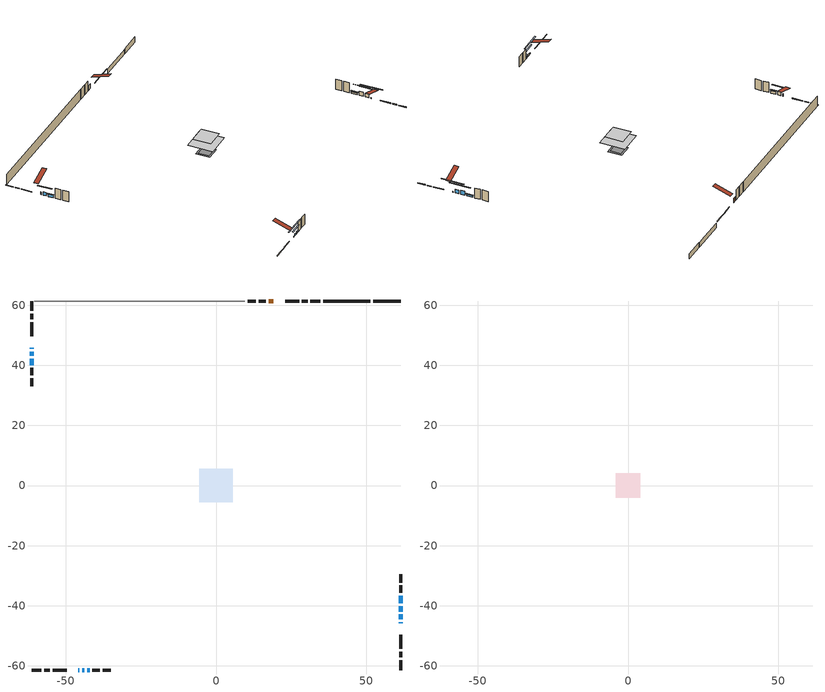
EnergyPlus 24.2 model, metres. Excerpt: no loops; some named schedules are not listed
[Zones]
conditioned space
 floor adiabatic (AdiabaticFloorConstruction): -5.64,-5.64 -5.64,5.64 5.64,5.64 5.64,-5.64 z3.04
 floor foundation (Slab1 construction): -2.37,-2.37 -2.37,2.37 2.37,2.37 2.37,-2.37 z-1.9
 floor foundation (Slab1 construction 1): -3.1,-3.1 -3.1,3.1 3.1,3.1 3.1,-3.1 z-1.98
 wall outside (RimJoist1 construction): 34.69,61.39 31.41,61.39 / -61.39,-61.39 -58.11,-61.39 / -61.39,61.39 -61.39,58.11 / 61.39,-61.39 61.39,-58.11 z0.6:0.9
 wall outside (RimJoist2 construction): 30.48,61.39 28.61,61.39 / -57.18,-61.39 -55.31,-61.39 / -61.39,57.18 -61.39,55.31 / 61.39,-57.18 61.39,-55.31 z0.6:0.9
 wall outside (RimJoist3 construction): 27.68,61.39 23,61.39 / -54.38,-61.39 -49.7,-61.39 / -61.39,54.38 -61.39,49.7 / 61.39,-54.38 61.39,-49.7 z0.6:0.9
 wall outside (AdiabaticWallConstruction 1): 19.05,61.39 17.51,61.39 z0.6:2.63
 wall outside (AdiabaticWallConstruction): -61.39,45.75 -61.39,45.47 / -61.39,42.16 -61.39,40.03 z0.6:1.82; 61.39,-45.75 61.39,-45.49 / -45.75,-61.39 -45.49,-61.39 z0.6:0.99; 61.39,-44.56 61.39,-42.86 z0.6:2.43; -44.56,-61.39 -43.77,-61.39 / 61.39,-39.2 61.39,-36.61 z0.6:1.44; -61.39,44.54 -61.39,43.09 z0.6:2.2; 61.39,-41.93 61.39,-40.13 z0.6:2.61; -42.85,-61.39 -42.03,-61.39 z0.6:1.34
 wall outside (Wall1 construction): 16.58,61.39 14.15,61.39 / -41.1,-61.39 -38.67,-61.39 / -61.39,39.1 -61.39,36.67 / 61.39,-35.68 61.39,-33.25 z0.6:5.48
 wall outside (Wall2 construction): 13.22,61.39 10.49,61.39 / -37.74,-61.39 -35.01,-61.39 / -61.39,35.74 -61.39,33.01 / 61.39,-32.32 61.39,-29.59 z0.6:5.48
 wall foundation (FoundationWall1 construction): 61.39,61.39 52.24,61.39 z-1.9:0.6
 wall foundation (FoundationWall2 construction): 35.62,61.39,-1.98 35.62,61.39,0.31 49.74,61.39,0.31 49.74,61.39,0.18 51.31,61.39,0.18 51.31,61.39,-1.98
 wall adiabatic (Wall3 construction): 9.56,61.39 -60.46,61.39 z0.6:5.48
 window (WindowConstruction 7): -61.39,45.75 -61.39,45.47 z0.6:1.82
 window (WindowConstruction 8): 61.39,-45.75 61.39,-45.49 z0.6:0.99
 window (WindowConstruction 9): -45.75,-61.39 -45.49,-61.39 z0.6:0.99
 window (WindowConstruction): 61.39,-44.56 61.39,-42.86 z0.6:2.43
 window (WindowConstruction 1): -44.56,-61.39 -43.78,-61.39 z0.6:1.44
 window (WindowConstruction 2): -61.39,44.54 -61.39,43.09 z0.6:2.2
 window (WindowConstruction 3): 61.39,-41.93 61.39,-40.13 z0.6:2.61
 window (WindowConstruction 4): 61.39,-39.2 61.39,-36.61 z0.6:1.44
 window (WindowConstruction 5): -42.85,-61.39 -42.03,-61.39 z0.6:1.34
 window (WindowConstruction 6): -61.39,42.16 -61.39,40.03 z0.6:1.82
 door (Door): 19.05,61.39 17.51,61.39 z0.6:2.63
 ceiling adiabatic (AdiabaticFloorConstruction): 5.64,-5.64 5.64,5.64 -5.64,5.64 -5.64,-5.64 z3.04
attic - vented
 floor to conditioned space (Floor1 construction Reversed): -4.07,-4.07 -4.07,4.07 4.07,4.07 4.07,-4.07 z5.48
 roof outside (Roof1 construction): 19.98,61.39,5.48 19.98,53.45,8.12 22.07,53.45,8.12 22.07,61.39,5.48; -46.68,-61.39,5.48 -46.68,-53.45,8.12 -48.77,-53.45,8.12 -48.77,-61.39,5.48; -61.39,46.68,5.48 -53.45,46.68,8.12 -53.45,48.77,8.12 -61.39,48.77,5.48; 61.39,-46.68,5.48 53.45,-46.68,8.12 53.45,-48.77,8.12 61.39,-48.77,5.48
shading: 61.39,-40.49 61.39,-50.75 61.8,-50.75 61.8,-40.49 z5.99; -40.49,-61.39 -50.75,-61.39 -50.75,-61.8 -40.49,-61.8 z5.99; 61.39,-40.3 61.39,-47.12 61.8,-47.12 61.8,-40.3 z4.99; -41.22,-61.39 -47.12,-61.39 -47.12,-61.8 -41.22,-61.8 z4; -61.39,40.53 -61.39,47.1 -61.8,47.1 -61.8,40.53 z4.76; 61.39,-37.57 61.39,-44.49 61.8,-44.49 61.8,-37.57 z5.17; 61.39,-36.31 61.39,-39.5 61.8,-39.5 61.8,-36.31 z1.74; -41.73,-61.39 -43.15,-61.39 -43.15,-61.8 -41.73,-61.8 z1.64; -61.39,39.73 -61.39,42.46 -61.8,42.46 -61.8,39.73 z2.12
[Building]
Building 1: Terrain=Suburbs
[Site:Location]
Toronto Intl AP_ON: Latitude {deg}=43.68; Longitude {deg}=-79.63; Time Zone {hr}=-5; Elevation {m}=173; Keep Site Location Information=Yes
[Site:GroundTemperature:Shallow]
4.59119, 2.66285, 2.50842, 3.42352, 7.09712, 10.7536, 13.9236, 15.9317, 16.1023, 14.4691, 11.3799, 7.83558
[Site:WaterMainsTemperature]
Calculation Method=Schedule; Temperature Schedule=mains temperature schedule
[Material] Roughness=Rough; Thermal Absorptance=0.9
Name | Thickness {m} | Conductivity {W/m-K} | Density {kg/m3} | Specific Heat {J/kg-K} | Solar Absorptance | Visible Absorptance
asphalt or fiberglass shingles | 0.00635 | 0.162714 | 1121.4 | 1465.45 | 0.4 | 0.4
ceiling loosefill ins | 0.0846667 | 0.0480833 | 16.02 | 1046.75 | 0.7 | 0.7
ceiling stud and cavity | 0.1397 | 0.0958178 | 65.682 | 1177.47 | 0.7 | 0.7
concrete 4.0 in. | 0.1016 | 1.803125 | 2242.8 | 837.4 | 0.7 | 0.7
concrete 8.0 in. | 0.2032 | 1.803125 | 2242.8 | 837.4 | 0.7 | 0.7
door material | 0.04445 | 0.053851 | 512.64 | 1214.23 | 0.7 | 0.7
exterior vertical ins | 0.0433751 | 0.029427 | 32.04 | 1214.23 | 0.7 | 0.7
floor covering | 0.0127 | 0.0433444 | 54.468 | 1339.84 | 0.6 | 0.6
floor rigid ins; wall rigid ins 2 | 0.512978 | 0.029427 | 32.04 | 1214.23 | 0.7 | 0.7
floor stud and cavity | 0.1397 | 1.75129 | 37.0049 | 1207.88 | 0.7 | 0.7
furniture material conditioned space 1 | 0.1524 | 0.115458 | 640.8 | 1214.23 | 0.6 | 0.6
gypsum board | 0.0127 | 0.160291 | 801 | 837.4 | 0.6 | 0.6
gypsum board 1 | 0.0127 | 0.160291 | 801 | 837.4 | 0.7 | 0.7
osb sheathing 0.5 in. | 0.0127 | 0.115458 | 512.64 | 1214.23 | 0.7 | 0.7
osb sheathing 0.75 in. | 0.01905 | 0.115458 | 512.64 | 1214.23 | 0.7 | 0.7
osb sheathing 2.0 in. | 0.0508 | 0.115458 | 512.64 | 1214.23 | 0.7 | 0.7
rim joist stud and cavity | 0.0508 | 0.143208 | 50.32683 | 1063.81 | 0.6 | 0.6
rim joist stud and cavity 1 | 0.0508 | 24.0425 | 6.31874 | 1174.65 | 0.6 | 0.6
rim joist stud and cavity 2 | 0.0508 | 0.113771 | 125.044 | 1163.47 | 0.6 | 0.6
wall rigid ins | 0.051816 | 0.029427 | 32.04 | 1214.23 | 0.7 | 0.7
wall rigid ins 1 | 0.051816 | 0.029427 | 32.04 | 1214.23 | 0.4 | 0.4
wall stud and cavity | 0.1397 | 0.167736 | 139.0536 | 1170.24 | 0.7 | 0.7
wall stud and cavity 1 | 0.1397 | 0.0906725 | 139.0536 | 1170.24 | 0.7 | 0.7
wall stud and cavity 2 | 0.1397 | 0.140288 | 139.0536 | 1170.24 | 0.7 | 0.7
wall stud and cavity 3 | 0.0889 | 0.380278 | 52.3479 | 1209.89 | 0.7 | 0.7
wall stud and cavity 4 | 0.0889 | 0.391764 | 83.0341 | 1211.67 | 0.7 | 0.7
wood siding | 0.0254 | 0.102417 | 544.68 | 1172.36 | 0.4 | 0.4
wood siding 1; wood siding 2; wood siding 3 | 0.0254 | 0.102417 | 544.68 | 1172.36 | 0.7 | 0.7
[WindowMaterial:SimpleGlazingSystem]
Name | U-Factor {W/m2-K} | Solar Heat Gain Coefficient
WindowMaterial | 2.37568 | 0.65
WindowMaterial 1 | 2.532388 | 0.58
WindowMaterial 2 | 2.398955 | 0.64
WindowMaterial 3 | 2.05657 | 0.39
WindowMaterial 4 | 2.19852 | 0.36
WindowMaterial 5 | 2.39668 | 0.31
WindowMaterial 6 | 2.16389 | 0.37
WindowMaterial 7 | 4.7593 | 0.61
WindowMaterial 8 | 3.07861 | 0.43
[Construction]
AdiabaticFloorConstruction: floor stud and cavity, floor rigid ins, osb sheathing 0.75 in., floor covering
AdiabaticWallConstruction: wood siding 2, wall rigid ins 2, wall stud and cavity 3, gypsum board
AdiabaticWallConstruction 1: wood siding 3, wall rigid ins 2, wall stud and cavity 3, gypsum board
Door: door material
Floor1 construction Reversed: gypsum board, ceiling stud and cavity, ceiling loosefill ins
FoundationWall1 construction: concrete 8.0 in.
FoundationWall2 construction: concrete 8.0 in., gypsum board 1
furniture construction conditioned space 1: furniture material conditioned space 1
PartitionWallConstruction: gypsum board, wall stud and cavity 4, gypsum board
RimJoist1 construction: wood siding 1, rim joist stud and cavity
RimJoist2 construction: wood siding 1, rim joist stud and cavity 1
RimJoist3 construction: wood siding 1, osb sheathing 2.0 in., rim joist stud and cavity 2
Roof1 construction: asphalt or fiberglass shingles
Slab1 construction; Slab1 construction 1: concrete 4.0 in.
Wall1 construction: wood siding, wall rigid ins, osb sheathing 0.5 in., wall stud and cavity, gypsum board
Wall2 construction: wood siding, osb sheathing 0.5 in., wall stud and cavity 1, gypsum board
Wall3 construction: wall rigid ins 1, osb sheathing 0.5 in., wall stud and cavity 2, gypsum board
WindowConstruction: WindowMaterial
WindowConstruction 1: WindowMaterial 1
WindowConstruction 2: WindowMaterial 2
WindowConstruction 3: WindowMaterial 3
WindowConstruction 4: WindowMaterial 4
WindowConstruction 5: WindowMaterial 5
WindowConstruction 6: WindowMaterial 6
WindowConstruction 7: WindowMaterial 7
WindowConstruction 8; WindowConstruction 9: WindowMaterial 8
[Zone] Multiplier=1; Part of Total Floor Area=Yes
Name | Volume {m3}
attic - vented | 28.5168
conditioned space | 472.2
[Space]
Name | Zone | Volume {m3}
attic - vented 1 | attic - vented | 28.5168
conditioned space 1 | conditioned space | 472.2
[ZoneInfiltration:EffectiveLeakageArea]
infil attic - vented 1: Zone or Space=attic - vented 1; Schedule=Always On Discrete; Effective Air Leakage Area {cm2}=2747.59; Stack Coefficient=0.00018397; Wind Coefficient=9.16418e-06
[ZoneMixing]
whole house fan mix: Zone or Space=attic - vented; Schedule=Always On Continuous; Design Flow Rate Calculation Method=Flow/Zone; Design Flow Rate {m3/s}=0; Source Zone or Space=conditioned space
[SurfaceProperty:ExposedFoundationPerimeter] Exposed Perimeter Calculation Method=TotalExposedPerimeter
Name | Total Exposed Perimeter {m}
Slab1 | 9.144
Slab1 1 | 15.697
[InternalMass] Zone or ZoneList=conditioned space; Space or SpaceList=conditioned space 1
Name | Construction | Surface Area {m2}
furniture mass conditioned space 1 | furniture construction conditioned space 1 | 75.2146
partition wall mass | PartitionWallConstruction | 188.036
[Lights]
interior lighting: Zone or ZoneList or Space or SpaceList=conditioned space 1; Schedule=interior lighting schedule; Design Level Calculation Method=LightingLevel; Lighting Level {W}=343.2; Return Air Fraction=0; Fraction Radiant=0.6; Fraction Visible=0.2; Fraction Replaceable=1
[People]
occupants: Zone or ZoneList or Space or SpaceList=conditioned space 1; Number of People Schedule=occupants schedule; Number of People Calculation Method=People; Number of People=3; Fraction Radiant=0.314171; Sensible Heat Fraction=0.56303; Activity Level Schedule=occupants activity schedule; Carbon Dioxide Generation Rate {m3/s-W}=0; Enable ASHRAE 55 Comfort Warnings=No; Mean Radiant Temperature Calculation Type=EnclosureAveraged
[ElectricEquipment] Zone or ZoneList or Space or SpaceList=conditioned space 1; Design Level Calculation Method=EquipmentLevel
Name | Schedule | Design Level {W} | Fraction Latent | Fraction Radiant | Fraction Lost
clothes dryer | clothes dryer schedule | 140.772 | 0.015 | 0.081 | 0.85
clothes washer | clothes washer schedule | 32.1985 | 0.03 | 0.162 | 0.7
cooking range | cooking range schedule | 208.969 | 0.08 | 0.432 | 0.2
dishwasher | dishwasher schedule | 66.8632 | 0.3 | 0.18 | 0.4
fridge | fridge schedule | 72.9452 | 0 | 0.6 | 0
mech vent bath fan 0 | mech vent bath fan 0 schedule | 50.2 | 0 | 0 | 1
mech vent bath fan 1 | mech vent bath fan 1 schedule | 50.2 | 0 | 0 | 1
mech vent house fan | mech vent house fan schedule | 0 | 0 | 0 | 1
mech vent house fan cfis | mech vent house fan cfis schedule | 0 | 0 | 0 | 0
misc plug loads | misc plug loads schedule | 494.7 | 0.045 | 0.513 | 0.1
whole house fan | Always On Discrete | 0 | 0 | 0 | 1
[OtherEquipment] Zone or ZoneList or Space or SpaceList=conditioned space 1; Design Level Calculation Method=EquipmentLevel
Name | Fuel Type | Schedule | Design Level {W} | Fraction Latent | Fraction Radiant | Fraction Lost
clothes dryer 1 | Electricity | clothes dryer schedule | 0 | 0.015 | 0.081 | 0.85
cooking range 1 | Electricity | cooking range schedule | 0 | 0.08 | 0.432 | 0.2
general water use latent | None | general water use schedule | 59.3978 | 1 | 0 | 0
general water use sensible | None | general water use schedule | -58.539 | 0 | 0.6 | 0
mech vent house fan latent load | None | Always On Discrete | 0 | 1 | 0 | 0
mech vent house fan sensible load | None | Always On Discrete | 0 | 0 | 0 | 0
water heater energy adjustment1 | NaturalGas | Always On Discrete | 0.01 | 0 | 0 | 1
[ZoneInfiltration:DesignFlowRate] Zone or ZoneList or Space or SpaceList=conditioned space 1; Schedule=Always On Discrete; Design Flow Rate Calculation Method=Flow/Zone; Design Flow Rate {m3/s}=0
infil flow; natural vent flow; whole house fan flow
[Foundation:Kiva] Initial Indoor Air Temperature {C}=18; Wall Depth Below Slab {m}=0.2032
Name | Wall Height Above Grade {m} | Custom Block Material Name 1 | Custom Block Depth 1 {m} | Custom Block X Position 1 {m} | Custom Block Z Position 1 {m}
Foundation Kiva 1 | 0.599999
Foundation Kiva 2 | 0.309982 | exterior vertical ins | 2.28999 | 0.2159 | 0
[Foundation:Kiva:Settings]
Soil Conductivity {W/m-K}=0.849921; Soil Density {kg/m3}=1842.3; Soil Specific Heat {J/kg-K}=418.7; Ground Solar Absorptivity=0.9; Ground Thermal Absorptivity=0.9; Ground Surface Roughness {m}=0.03; Far-Field Width {m}=40; Deep-Ground Boundary Condition=ZeroFlux; Deep-Ground Depth {m}=40; Minimum Cell Dimension {m}=0.2; Maximum Cell Growth Coefficient=3; Simulation Timestep=Timestep
[Exterior:Lights]
exterior lighting: Schedule=exterior lighting schedule; Design Level {W}=75.6
[Schedule:Constant]
Name | Hourly Value
Always On Continuous; mech vent house fan schedule; mech vent house fan cfis schedule; Always On Discrete | 1
occupants activity schedule | 117.228
fridge schedule | 0
[Schedule:Week:Daily]
interior lighting schedule Week Rule - Jan1-Jan27: interior lighting schedule day, interior lighting schedule day, interior lighting schedule day, interior lighting schedule day, interior lighting schedule day, interior lighting schedule day, interior lighting schedule day, interior lighting schedule default day, interior lighting schedule default day, interior lighting schedule default day, interior lighting schedule default day, interior lighting schedule default day
interior lighting schedule Week Rule - Jan28-Feb3: interior lighting schedule day, interior lighting schedule day, interior lighting schedule day, interior lighting schedule day, interior lighting schedule day 1, interior lighting schedule day 1, interior lighting schedule day 1, interior lighting schedule default day, interior lighting schedule default day, interior lighting schedule default day, interior lighting schedule default day, interior lighting schedule default day
interior lighting schedule Week Rule - Feb4-Feb24: interior lighting schedule day 1, interior lighting schedule day 1, interior lighting schedule day 1, interior lighting schedule day 1, interior lighting schedule day 1, interior lighting schedule day 1, interior lighting schedule day 1, interior lighting schedule default day, interior lighting schedule default day, interior lighting schedule default day, interior lighting schedule default day, interior lighting schedule default day
interior lighting schedule Week Rule - Feb25-Mar3: interior lighting schedule day 1, interior lighting schedule day 1, interior lighting schedule day 1, interior lighting schedule day 1, interior lighting schedule day 2, interior lighting schedule day 2, interior lighting schedule day 2, interior lighting schedule default day, interior lighting schedule default day, interior lighting schedule default day, interior lighting schedule default day, interior lighting schedule default day
interior lighting schedule Week Rule - Mar4-Mar31: interior lighting schedule day 2, interior lighting schedule day 2, interior lighting schedule day 2, interior lighting schedule day 2, interior lighting schedule day 2, interior lighting schedule day 2, interior lighting schedule day 2, interior lighting schedule default day, interior lighting schedule default day, interior lighting schedule default day, interior lighting schedule default day, interior lighting schedule default day
interior lighting schedule Week Rule - Apr1-Apr28: interior lighting schedule day 3, interior lighting schedule day 3, interior lighting schedule day 3, interior lighting schedule day 3, interior lighting schedule day 3, interior lighting schedule day 3, interior lighting schedule day 3, interior lighting schedule default day, interior lighting schedule default day, interior lighting schedule default day, interior lighting schedule default day, interior lighting schedule default day
interior lighting schedule Week Rule - Apr29-May5: interior lighting schedule day 3, interior lighting schedule day 3, interior lighting schedule day 4, interior lighting schedule day 4, interior lighting schedule day 4, interior lighting schedule day 4, interior lighting schedule day 4, interior lighting schedule default day, interior lighting schedule default day, interior lighting schedule default day, interior lighting schedule default day, interior lighting schedule default day
interior lighting schedule Week Rule - May6-May26: interior lighting schedule day 4, interior lighting schedule day 4, interior lighting schedule day 4, interior lighting schedule day 4, interior lighting schedule day 4, interior lighting schedule day 4, interior lighting schedule day 4, interior lighting schedule default day, interior lighting schedule default day, interior lighting schedule default day, interior lighting schedule default day, interior lighting schedule default day
interior lighting schedule Week Rule - May27-Jun2: interior lighting schedule day 4, interior lighting schedule day 4, interior lighting schedule day 4, interior lighting schedule day 4, interior lighting schedule day 4, interior lighting schedule day 5, interior lighting schedule day 5, interior lighting schedule default day, interior lighting schedule default day, interior lighting schedule default day, interior lighting schedule default day, interior lighting schedule default day
interior lighting schedule Week Rule - Jun3-Jun30: interior lighting schedule day 5, interior lighting schedule day 5, interior lighting schedule day 5, interior lighting schedule day 5, interior lighting schedule day 5, interior lighting schedule day 5, interior lighting schedule day 5, interior lighting schedule default day, interior lighting schedule default day, interior lighting schedule default day, interior lighting schedule default day, interior lighting schedule default day
interior lighting schedule Week Rule - Jul1-Jul28: interior lighting schedule day 6, interior lighting schedule day 6, interior lighting schedule day 6, interior lighting schedule day 6, interior lighting schedule day 6, interior lighting schedule day 6, interior lighting schedule day 6, interior lighting schedule default day, interior lighting schedule default day, interior lighting schedule default day, interior lighting schedule default day, interior lighting schedule default day
interior lighting schedule Week Rule - Jul29-Aug4: interior lighting schedule day 6, interior lighting schedule day 6, interior lighting schedule day 6, interior lighting schedule day 7, interior lighting schedule day 7, interior lighting schedule day 7, interior lighting schedule day 7, interior lighting schedule default day, interior lighting schedule default day, interior lighting schedule default day, interior lighting schedule default day, interior lighting schedule default day
interior lighting schedule Week Rule - Aug5-Aug25: interior lighting schedule day 7, interior lighting schedule day 7, interior lighting schedule day 7, interior lighting schedule day 7, interior lighting schedule day 7, interior lighting schedule day 7, interior lighting schedule day 7, interior lighting schedule default day, interior lighting schedule default day, interior lighting schedule default day, interior lighting schedule default day, interior lighting schedule default day
interior lighting schedule Week Rule - Aug26-Sep1: interior lighting schedule day 7, interior lighting schedule day 7, interior lighting schedule day 7, interior lighting schedule day 7, interior lighting schedule day 7, interior lighting schedule day 7, interior lighting schedule day 8, interior lighting schedule default day, interior lighting schedule default day, interior lighting schedule default day, interior lighting schedule default day, interior lighting schedule default day
interior lighting schedule Week Rule - Sep2-Sep29: interior lighting schedule day 8, interior lighting schedule day 8, interior lighting schedule day 8, interior lighting schedule day 8, interior lighting schedule day 8, interior lighting schedule day 8, interior lighting schedule day 8, interior lighting schedule default day, interior lighting schedule default day, interior lighting schedule default day, interior lighting schedule default day, interior lighting schedule default day
interior lighting schedule Week Rule - Sep30-Oct6: interior lighting schedule day 8, interior lighting schedule day 9, interior lighting schedule day 9, interior lighting schedule day 9, interior lighting schedule day 9, interior lighting schedule day 9, interior lighting schedule day 9, interior lighting schedule default day, interior lighting schedule default day, interior lighting schedule default day, interior lighting schedule default day, interior lighting schedule default day
interior lighting schedule Week Rule - Oct7-Oct27: interior lighting schedule day 9, interior lighting schedule day 9, interior lighting schedule day 9, interior lighting schedule day 9, interior lighting schedule day 9, interior lighting schedule day 9, interior lighting schedule day 9, interior lighting schedule default day, interior lighting schedule default day, interior lighting schedule default day, interior lighting schedule default day, interior lighting schedule default day
interior lighting schedule Week Rule - Oct28-Nov3: interior lighting schedule day 9, interior lighting schedule day 9, interior lighting schedule day 9, interior lighting schedule day 9, interior lighting schedule day 10, interior lighting schedule day 10, interior lighting schedule day 10, interior lighting schedule default day, interior lighting schedule default day, interior lighting schedule default day, interior lighting schedule default day, interior lighting schedule default day
interior lighting schedule Week Rule - Nov4-Nov24: interior lighting schedule day 10, interior lighting schedule day 10, interior lighting schedule day 10, interior lighting schedule day 10, interior lighting schedule day 10, interior lighting schedule day 10, interior lighting schedule day 10, interior lighting schedule default day, interior lighting schedule default day, interior lighting schedule default day, interior lighting schedule default day, interior lighting schedule default day
interior lighting schedule Week Rule - Nov25-Dec1: interior lighting schedule day 10, interior lighting schedule day 10, interior lighting schedule day 10, interior lighting schedule day 10, interior lighting schedule day 10, interior lighting schedule day 10, interior lighting schedule day 11, interior lighting schedule default day, interior lighting schedule default day, interior lighting schedule default day, interior lighting schedule default day, interior lighting schedule default day
interior lighting schedule Week Rule - Dec2-Dec31: interior lighting schedule day 11, interior lighting schedule day 11, interior lighting schedule day 11, interior lighting schedule day 11, interior lighting schedule day 11, interior lighting schedule day 11, interior lighting schedule day 11, interior lighting schedule default day, interior lighting schedule default day, interior lighting schedule default day, interior lighting schedule default day, interior lighting schedule default day
occupants schedule Week Rule - Jan1-Dec31: occupants schedule day, occupants schedule day, occupants schedule day, occupants schedule day, occupants schedule day, occupants schedule day, occupants schedule day, occupants schedule default day, occupants schedule default day, occupants schedule default day, occupants schedule default day, occupants schedule default day
clothes dryer schedule Week Rule - Jan1-Dec31: clothes dryer schedule day, clothes dryer schedule day, clothes dryer schedule day, clothes dryer schedule day, clothes dryer schedule day, clothes dryer schedule day, clothes dryer schedule day, clothes dryer schedule default day, clothes dryer schedule default day, clothes dryer schedule default day, clothes dryer schedule default day, clothes dryer schedule default day
clothes washer schedule Week Rule - Jan1-Dec31: clothes washer schedule day, clothes washer schedule day, clothes washer schedule day, clothes washer schedule day, clothes washer schedule day, clothes washer schedule day, clothes washer schedule day, clothes washer schedule default day, clothes washer schedule default day, clothes washer schedule default day, clothes washer schedule default day, clothes washer schedule default day
cooking range schedule Week Rule - Jan1-Dec31: cooking range schedule day, cooking range schedule day, cooking range schedule day, cooking range schedule day, cooking range schedule day, cooking range schedule day, cooking range schedule day, cooking range schedule default day, cooking range schedule default day, cooking range schedule default day, cooking range schedule default day, cooking range schedule default day
dishwasher schedule Week Rule - Jan1-Dec31: dishwasher schedule day, dishwasher schedule day, dishwasher schedule day, dishwasher schedule day, dishwasher schedule day, dishwasher schedule day, dishwasher schedule day, dishwasher schedule default day, dishwasher schedule default day, dishwasher schedule default day, dishwasher schedule default day, dishwasher schedule default day
mech vent bath fan 0 schedule Week Rule - Jan1-Dec31: mech vent bath fan 0 schedule day, mech vent bath fan 0 schedule day, mech vent bath fan 0 schedule day, mech vent bath fan 0 schedule day, mech vent bath fan 0 schedule day, mech vent bath fan 0 schedule day, mech vent bath fan 0 schedule day, mech vent bath fan 0 schedule default day, mech vent bath fan 0 schedule default day, mech vent bath fan 0 schedule default day, mech vent bath fan 0 schedule default day, mech vent bath fan 0 schedule default day
mech vent bath fan 1 schedule Week Rule - Jan1-Dec31: mech vent bath fan 1 schedule day, mech vent bath fan 1 schedule day, mech vent bath fan 1 schedule day, mech vent bath fan 1 schedule day, mech vent bath fan 1 schedule day, mech vent bath fan 1 schedule day, mech vent bath fan 1 schedule day, mech vent bath fan 1 schedule default day, mech vent bath fan 1 schedule default day, mech vent bath fan 1 schedule default day, mech vent bath fan 1 schedule default day, mech vent bath fan 1 schedule default day
misc plug loads schedule Week Rule - Jan1-Dec31: misc plug loads schedule day, misc plug loads schedule day, misc plug loads schedule day, misc plug loads schedule day, misc plug loads schedule day, misc plug loads schedule day, misc plug loads schedule day, misc plug loads schedule default day, misc plug loads schedule default day, misc plug loads schedule default day, misc plug loads schedule default day, misc plug loads schedule default day
general water use schedule Week Rule - Jan1-Dec31: general water use schedule day, general water use schedule day, general water use schedule day, general water use schedule day, general water use schedule day, general water use schedule day, general water use schedule day, general water use schedule default day, general water use schedule default day, general water use schedule default day, general water use schedule default day, general water use schedule default day
exterior lighting schedule Week Rule - Jan1-Jan27: exterior lighting schedule day, exterior lighting schedule day, exterior lighting schedule day, exterior lighting schedule day, exterior lighting schedule day, exterior lighting schedule day, exterior lighting schedule day, exterior lighting schedule default day, exterior lighting schedule default day, exterior lighting schedule default day, exterior lighting schedule default day, exterior lighting schedule default day
exterior lighting schedule Week Rule - Jan28-Feb3: exterior lighting schedule day, exterior lighting schedule day, exterior lighting schedule day, exterior lighting schedule day, exterior lighting schedule day 1, exterior lighting schedule day 1, exterior lighting schedule day 1, exterior lighting schedule default day, exterior lighting schedule default day, exterior lighting schedule default day, exterior lighting schedule default day, exterior lighting schedule default day
exterior lighting schedule Week Rule - Feb4-Feb24: exterior lighting schedule day 1, exterior lighting schedule day 1, exterior lighting schedule day 1, exterior lighting schedule day 1, exterior lighting schedule day 1, exterior lighting schedule day 1, exterior lighting schedule day 1, exterior lighting schedule default day, exterior lighting schedule default day, exterior lighting schedule default day, exterior lighting schedule default day, exterior lighting schedule default day
exterior lighting schedule Week Rule - Feb25-Mar3: exterior lighting schedule day 1, exterior lighting schedule day 1, exterior lighting schedule day 1, exterior lighting schedule day 1, exterior lighting schedule day 2, exterior lighting schedule day 2, exterior lighting schedule day 2, exterior lighting schedule default day, exterior lighting schedule default day, exterior lighting schedule default day, exterior lighting schedule default day, exterior lighting schedule default day
exterior lighting schedule Week Rule - Mar4-Mar31: exterior lighting schedule day 2, exterior lighting schedule day 2, exterior lighting schedule day 2, exterior lighting schedule day 2, exterior lighting schedule day 2, exterior lighting schedule day 2, exterior lighting schedule day 2, exterior lighting schedule default day, exterior lighting schedule default day, exterior lighting schedule default day, exterior lighting schedule default day, exterior lighting schedule default day
exterior lighting schedule Week Rule - Apr1-Apr28: exterior lighting schedule day 3, exterior lighting schedule day 3, exterior lighting schedule day 3, exterior lighting schedule day 3, exterior lighting schedule day 3, exterior lighting schedule day 3, exterior lighting schedule day 3, exterior lighting schedule default day, exterior lighting schedule default day, exterior lighting schedule default day, exterior lighting schedule default day, exterior lighting schedule default day
exterior lighting schedule Week Rule - Apr29-May5: exterior lighting schedule day 3, exterior lighting schedule day 3, exterior lighting schedule day 4, exterior lighting schedule day 4, exterior lighting schedule day 4, exterior lighting schedule day 4, exterior lighting schedule day 4, exterior lighting schedule default day, exterior lighting schedule default day, exterior lighting schedule default day, exterior lighting schedule default day, exterior lighting schedule default day
exterior lighting schedule Week Rule - May6-May26: exterior lighting schedule day 4, exterior lighting schedule day 4, exterior lighting schedule day 4, exterior lighting schedule day 4, exterior lighting schedule day 4, exterior lighting schedule day 4, exterior lighting schedule day 4, exterior lighting schedule default day, exterior lighting schedule default day, exterior lighting schedule default day, exterior lighting schedule default day, exterior lighting schedule default day
exterior lighting schedule Week Rule - May27-Jun2: exterior lighting schedule day 4, exterior lighting schedule day 4, exterior lighting schedule day 4, exterior lighting schedule day 4, exterior lighting schedule day 4, exterior lighting schedule day 5, exterior lighting schedule day 5, exterior lighting schedule default day, exterior lighting schedule default day, exterior lighting schedule default day, exterior lighting schedule default day, exterior lighting schedule default day
exterior lighting schedule Week Rule - Jun3-Jun30: exterior lighting schedule day 5, exterior lighting schedule day 5, exterior lighting schedule day 5, exterior lighting schedule day 5, exterior lighting schedule day 5, exterior lighting schedule day 5, exterior lighting schedule day 5, exterior lighting schedule default day, exterior lighting schedule default day, exterior lighting schedule default day, exterior lighting schedule default day, exterior lighting schedule default day
exterior lighting schedule Week Rule - Jul1-Jul28: exterior lighting schedule day 6, exterior lighting schedule day 6, exterior lighting schedule day 6, exterior lighting schedule day 6, exterior lighting schedule day 6, exterior lighting schedule day 6, exterior lighting schedule day 6, exterior lighting schedule default day, exterior lighting schedule default day, exterior lighting schedule default day, exterior lighting schedule default day, exterior lighting schedule default day
exterior lighting schedule Week Rule - Jul29-Aug4: exterior lighting schedule day 6, exterior lighting schedule day 6, exterior lighting schedule day 6, exterior lighting schedule day 7, exterior lighting schedule day 7, exterior lighting schedule day 7, exterior lighting schedule day 7, exterior lighting schedule default day, exterior lighting schedule default day, exterior lighting schedule default day, exterior lighting schedule default day, exterior lighting schedule default day
exterior lighting schedule Week Rule - Aug5-Aug25: exterior lighting schedule day 7, exterior lighting schedule day 7, exterior lighting schedule day 7, exterior lighting schedule day 7, exterior lighting schedule day 7, exterior lighting schedule day 7, exterior lighting schedule day 7, exterior lighting schedule default day, exterior lighting schedule default day, exterior lighting schedule default day, exterior lighting schedule default day, exterior lighting schedule default day
exterior lighting schedule Week Rule - Aug26-Sep1: exterior lighting schedule day 7, exterior lighting schedule day 7, exterior lighting schedule day 7, exterior lighting schedule day 7, exterior lighting schedule day 7, exterior lighting schedule day 7, exterior lighting schedule day 8, exterior lighting schedule default day, exterior lighting schedule default day, exterior lighting schedule default day, exterior lighting schedule default day, exterior lighting schedule default day
exterior lighting schedule Week Rule - Sep2-Sep29: exterior lighting schedule day 8, exterior lighting schedule day 8, exterior lighting schedule day 8, exterior lighting schedule day 8, exterior lighting schedule day 8, exterior lighting schedule day 8, exterior lighting schedule day 8, exterior lighting schedule default day, exterior lighting schedule default day, exterior lighting schedule default day, exterior lighting schedule default day, exterior lighting schedule default day
exterior lighting schedule Week Rule - Sep30-Oct6: exterior lighting schedule day 8, exterior lighting schedule day 9, exterior lighting schedule day 9, exterior lighting schedule day 9, exterior lighting schedule day 9, exterior lighting schedule day 9, exterior lighting schedule day 9, exterior lighting schedule default day, exterior lighting schedule default day, exterior lighting schedule default day, exterior lighting schedule default day, exterior lighting schedule default day
[Schedule:Year]
interior lighting schedule: interior lighting schedule Week Rule - Jan1-Jan27, 1, 1, 1, 27, interior lighting schedule Week Rule - Jan28-Feb3, 1, 28, 2, 3, interior lighting schedule Week Rule - Feb4-Feb24, 2, 4, 2, 24, interior lighting schedule Week Rule - Feb25-Mar3, 2, 25, 3, 3, interior lighting schedule Week Rule - Mar4-Mar31, 3, 4, 3, 31, interior lighting schedule Week Rule - Apr1-Apr28, 4, 1, 4, 28, interior lighting schedule Week Rule - Apr29-May5, 4, 29, 5, 5, interior lighting schedule Week Rule - May6-May26, 5, 6, 5, 26, interior lighting schedule Week Rule - May27-Jun2, 5, 27, 6, 2, interior lighting schedule Week Rule - Jun3-Jun30, 6, 3, 6, 30, interior lighting schedule Week Rule - Jul1-Jul28, 7, 1, 7, 28, interior lighting schedule Week Rule - Jul29-Aug4, 7, 29, 8, 4, interior lighting schedule Week Rule - Aug5-Aug25, 8, 5, 8, 25, interior lighting schedule Week Rule - Aug26-Sep1, 8, 26, 9, 1, interior lighting schedule Week Rule - Sep2-Sep29, 9, 2, 9, 29, interior lighting schedule Week Rule - Sep30-Oct6, 9, 30, 10, 6, interior lighting schedule Week Rule - Oct7-Oct27, 10, 7, 10, 27, interior lighting schedule Week Rule - Oct28-Nov3, 10, 28, 11, 3, interior lighting schedule Week Rule - Nov4-Nov24, 11, 4, 11, 24, interior lighting schedule Week Rule - Nov25-Dec1, 11, 25, 12, 1, interior lighting schedule Week Rule - Dec2-Dec31, 12, 2, 12, 31
occupants schedule: occupants schedule Week Rule - Jan1-Dec31, 1, 1, 12, 31
clothes dryer schedule: clothes dryer schedule Week Rule - Jan1-Dec31, 1, 1, 12, 31
clothes washer schedule: clothes washer schedule Week Rule - Jan1-Dec31, 1, 1, 12, 31
cooking range schedule: cooking range schedule Week Rule - Jan1-Dec31, 1, 1, 12, 31
dishwasher schedule: dishwasher schedule Week Rule - Jan1-Dec31, 1, 1, 12, 31
mech vent bath fan 0 schedule: mech vent bath fan 0 schedule Week Rule - Jan1-Dec31, 1, 1, 12, 31
mech vent bath fan 1 schedule: mech vent bath fan 1 schedule Week Rule - Jan1-Dec31, 1, 1, 12, 31
misc plug loads schedule: misc plug loads schedule Week Rule - Jan1-Dec31, 1, 1, 12, 31
general water use schedule: general water use schedule Week Rule - Jan1-Dec31, 1, 1, 12, 31
exterior lighting schedule: exterior lighting schedule Week Rule - Jan1-Jan27, 1, 1, 1, 27, exterior lighting schedule Week Rule - Jan28-Feb3, 1, 28, 2, 3, exterior lighting schedule Week Rule - Feb4-Feb24, 2, 4, 2, 24, exterior lighting schedule Week Rule - Feb25-Mar3, 2, 25, 3, 3, exterior lighting schedule Week Rule - Mar4-Mar31, 3, 4, 3, 31, exterior lighting schedule Week Rule - Apr1-Apr28, 4, 1, 4, 28, exterior lighting schedule Week Rule - Apr29-May5, 4, 29, 5, 5, exterior lighting schedule Week Rule - May6-May26, 5, 6, 5, 26, exterior lighting schedule Week Rule - May27-Jun2, 5, 27, 6, 2, exterior lighting schedule Week Rule - Jun3-Jun30, 6, 3, 6, 30, exterior lighting schedule Week Rule - Jul1-Jul28, 7, 1, 7, 28, exterior lighting schedule Week Rule - Jul29-Aug4, 7, 29, 8, 4, exterior lighting schedule Week Rule - Aug5-Aug25, 8, 5, 8, 25, exterior lighting schedule Week Rule - Aug26-Sep1, 8, 26, 9, 1, exterior lighting schedule Week Rule - Sep2-Sep29, 9, 2, 9, 29, exterior lighting schedule Week Rule - Sep30-Oct6, 9, 30, 10, 6, exterior lighting schedule Week Rule - Oct7-Oct27, 10, 7, 10, 27, exterior lighting schedule Week Rule - Oct28-Nov3, 10, 28, 11, 3, exterior lighting schedule Week Rule - Nov4-Nov24, 11, 4, 11, 24, exterior lighting schedule Week Rule - Nov25-Dec1, 11, 25, 12, 1, exterior lighting schedule Week Rule - Dec2-Dec31, 12, 2, 12, 31
[Schedule:Compact]
mains temperature schedule: Through: 01/01, For: AllDays, Until: 24:00, 8.43722, Through: 01/02, For: AllDays, Until: 24:00, 8.37111, Through: 01/03, For: AllDays, Until: 24:00, 8.30611, Through: 01/04, For: AllDays, Until: 24:00, 8.24222, Through: 01/05, For: AllDays, Until: 24:00, 8.17944, Through: 01/06, For: AllDays, Until: 24:00, 8.11833, Through: 01/07, For: AllDays, Until: 24:00, 8.05833, Through: 01/08, For: AllDays, Until: 24:00, 7.99944, Through: 01/09, For: AllDays, Until: 24:00, 7.94222, Through: 01/10, For: AllDays, Until: 24:00, 7.88611, Through: 01/11, For: AllDays, Until: 24:00, 7.83167, Through: 01/12, For: AllDays, Until: 24:00, 7.77833, Through: 01/13, For: AllDays, Until: 24:00, 7.72611, Through: 01/14, For: AllDays, Until: 24:00, 7.67556, Through: 01/15, For: AllDays, Until: 24:00, 7.62667, Through: 01/16, For: AllDays, Until: 24:00, 7.57889, Through: 01/17, For: AllDays, Until: 24:00, 7.53278, Through: 01/18, For: AllDays, Until: 24:00, 7.48778, Through: 01/19, For: AllDays, Until: 24:00, 7.44444, Through: 01/20, For: AllDays, Until: 24:00, 7.40278, Through: 01/21, For: AllDays, Until: 24:00, 7.36278, Through: 01/22, For: AllDays, Until: 24:00, 7.32389, Through: 01/23, For: AllDays, Until: 24:00, 7.28667, Through: 01/24, For: AllDays, Until: 24:00, 7.25056, Through: 01/25, For: AllDays, Until: 24:00, 7.21667, Through: 01/26, For: AllDays, Until: 24:00, 7.18389, Through: 01/27, For: AllDays, Until: 24:00, 7.15278, Through: 01/28, For: AllDays, Until: 24:00, 7.12333, Through: 01/29, For: AllDays, Until: 24:00, 7.09556, Through: 01/30, For: AllDays, Until: 24:00, 7.06944, Through: 01/31, For: AllDays, Until: 24:00, 7.04444, Through: 02/01, For: AllDays, Until: 24:00, 7.02167, Through: 02/02, For: AllDays, Until: 24:00, 7, Through: 02/03, For: AllDays, Until: 24:00, 6.98, Through: 02/04, For: AllDays, Until: 24:00, 6.96222, Through: 02/05, For: AllDays, Until: 24:00, 6.94556, Through: 02/06, For: AllDays, Until: 24:00, 6.93056, Through: 02/07, For: AllDays, Until: 24:00, 6.91722, Through: 02/08, For: AllDays, Until: 24:00, 6.90556, Through: 02/09, For: AllDays, Until: 24:00, 6.89556, Through: 02/10, For: AllDays, Until: 24:00, 6.88722, Through: 02/11, For: AllDays, Until: 24:00, 6.88056, Through: 02/12, For: AllDays, Until: 24:00, 6.875, Through: 02/13, For: AllDays, Until: 24:00, 6.87167, Through: 02/14, For: AllDays, Until: 24:00, 6.87, Through: 02/15, For: AllDays, Until: 24:00, 6.87, Through: 02/16, For: AllDays, Until: 24:00, 6.87167, Through: 02/17, For: AllDays, Until: 24:00, 6.875, Through: 02/18, For: AllDays, Until: 24:00, 6.88, Through: 02/19, For: AllDays, Until: 24:00, 6.88611, Through: 02/20, For: AllDays, Until: 24:00, 6.89444, Through: 02/21, For: AllDays, Until: 24:00, 6.90444, Through: 02/22, For: AllDays, Until: 24:00, 6.91611, Through: 02/23, For: AllDays, Until: 24:00, 6.92889, Through: 02/24, For: AllDays, Until: 24:00, 6.94389, Through: 02/25, For: AllDays, Until: 24:00, 6.96056, Through: 02/26, For: AllDays, Until: 24:00, 6.97833, Through: 02/27, For: AllDays, Until: 24:00, 6.99833, Through: 02/28, For: AllDays, Until: 24:00, 7.01944, Through: 03/01, For: AllDays, Until: 24:00, 7.04222, Through: 03/02, For: AllDays, Until: 24:00, 7.06667, Through: 03/03, For: AllDays, Until: 24:00, 7.09278, Through: 03/04, For: AllDays, Until: 24:00, 7.12056, Through: 03/05, For: AllDays, Until: 24:00, 7.15, Through: 03/06, For: AllDays, Until: 24:00, 7.18111, Through: 03/07, For: AllDays, Until: 24:00, 7.21333, Through: 03/08, For: AllDays, Until: 24:00, 7.24722, Through: 03/09, For: AllDays, Until: 24:00, 7.28278, Through: 03/10, For: AllDays, Until: 24:00, 7.32, Through: 03/11, For: AllDays, Until: 24:00, 7.35889, Through: 03/12, For: AllDays, Until: 24:00, 7.39889, Through: 03/13, For: AllDays, Until: 24:00, 7.44056, Through: 03/14, For: AllDays, Until: 24:00, 7.48389, Through: 03/15, For: AllDays, Until: 24:00, 7.52833, Through: 03/16, For: AllDays, Until: 24:00, 7.57444, Through: 03/17, For: AllDays, Until: 24:00, 7.62222, Through: 03/18, For: AllDays, Until: 24:00, 7.67111, Through: 03/19, For: AllDays, Until: 24:00, 7.72111, Through: 03/20, For: AllDays, Until: 24:00, 7.77333, Through: 03/21, For: AllDays, Until: 24:00, 7.82611, Through: 03/22, For: AllDays, Until: 24:00, 7.88111, Through: 03/23, For: AllDays, Until: 24:00, 7.93667, Through: 03/24, For: AllDays, Until: 24:00, 7.99389, Through: 03/25, For: AllDays, Until: 24:00, 8.05278, Through: 03/26, For: AllDays, Until: 24:00, 8.11278, Through: 03/27, For: AllDays, Until: 24:00, 8.17389, Through: 03/28, For: AllDays, Until: 24:00, 8.23611, Through: 03/29, For: AllDays, Until: 24:00, 8.3, Through: 03/30, For: AllDays, Until: 24:00, 8.365, Through: 03/31, For: AllDays, Until: 24:00, 8.43111, Through: 04/01, For: AllDays, Until: 24:00, 8.49833, Through: 04/02, For: AllDays, Until: 24:00, 8.56722, Through: 04/03, For: AllDays, Until: 24:00, 8.63667, Through: 04/04, For: AllDays, Until: 24:00, 8.70778, Through: 04/05, For: AllDays, Until: 24:00, 8.77944, Through: 04/06, For: AllDays, Until: 24:00, 8.85278, Through: 04/07, For: AllDays, Until: 24:00, 8.92667, Through: 04/08, For: AllDays, Until: 24:00, 9.00222, Through: 04/09, For: AllDays, Until: 24:00, 9.07833, Through: 04/10, For: AllDays, Until: 24:00, 9.15556, Through: 04/11, For: AllDays, Until: 24:00, 9.23389, Through: 04/12, For: AllDays, Until: 24:00, 9.31278, Through: 04/13, For: AllDays, Until: 24:00, 9.39278, Through: 04/14, For: AllDays, Until: 24:00, 9.47389, Through: 04/15, For: AllDays, Until: 24:00, 9.55611, Through: 04/16, For: AllDays, Until: 24:00, 9.63833, Through: 04/17, For: AllDays, Until: 24:00, 9.72222, Through: 04/18, For: AllDays, Until: 24:00, 9.80667, Through: 04/19, For: AllDays, Until: 24:00, 9.89167, Through: 04/20, For: AllDays, Until: 24:00, 9.97778, Through: 04/21, For: AllDays, Until: 24:00, 10.0644, Through: 04/22, For: AllDays, Until: 24:00, 10.1517, Through: 04/23, For: AllDays, Until: 24:00, 10.24, Through: 04/24, For: AllDays, Until: 24:00, 10.3289, Through: 04/25, For: AllDays, Until: 24:00, 10.4183, Through: 04/26, For: AllDays, Until: 24:00, 10.5083, Through: 04/27, For: AllDays, Until: 24:00, 10.5989, Through: 04/28, For: AllDays, Until: 24:00, 10.69, Through: 04/29, For: AllDays, Until: 24:00, 10.7817, Through: 04/30, For: AllDays, Until: 24:00, 10.8739, Through: 05/01, For: AllDays, Until: 24:00, 10.9667, Through: 05/02, For: AllDays, Until: 24:00, 11.0594, Through: 05/03, For: AllDays, Until: 24:00, 11.1533, Through: 05/04, For: AllDays, Until: 24:00, 11.2472, Through: 05/05, For: AllDays, Until: 24:00, 11.3411, Through: 05/06, For: AllDays, Until: 24:00, 11.4361, Through: 05/07, For: AllDays, Until: 24:00, 11.5306, Through: 05/08, For: AllDays, Until: 24:00, 11.6261, Through: 05/09, For: AllDays, Until: 24:00, 11.7217, Through: 05/10, For: AllDays, Until: 24:00, 11.8172, Through: 05/11, For: AllDays, Until: 24:00, 11.9128, Through: 05/12, For: AllDays, Until: 24:00, 12.0089, Through: 05/13, For: AllDays, Until: 24:00, 12.105, Through: 05/14, For: AllDays, Until: 24:00, 12.2017, Through: 05/15, For: AllDays, Until: 24:00, 12.2978, Through: 05/16, For: AllDays, Until: 24:00, 12.3944, Through: 05/17, For: AllDays, Until: 24:00, 12.4906, Through: 05/18, For: AllDays, Until: 24:00, 12.5872, Through: 05/19, For: AllDays, Until: 24:00, 12.6833, Through: 05/20, For: AllDays, Until: 24:00, 12.78, Through: 05/21, For: AllDays, Until: 24:00, 12.8761, Through: 05/22, For: AllDays, Until: 24:00, 12.9722, Through: 05/23, For: AllDays, Until: 24:00, 13.0683, Through: 05/24, For: AllDays, Until: 24:00, 13.1639, Through: 05/25, For: AllDays, Until: 24:00, 13.2594, Through: 05/26, For: AllDays, Until: 24:00, 13.355, Through: 05/27, For: AllDays, Until: 24:00, 13.45, Through: 05/28, For: AllDays, Until: 24:00, 13.545, Through: 05/29, For: AllDays, Until: 24:00, 13.6394, Through: 05/30, For: AllDays, Until: 24:00, 13.7333, Through: 05/31, For: AllDays, Until: 24:00, 13.8272, Through: 06/01, For: AllDays, Until: 24:00, 13.9206, Through: 06/02, For: AllDays, Until: 24:00, 14.0139, Through: 06/03, For: AllDays, Until: 24:00, 14.1061, Through: 06/04, For: AllDays, Until: 24:00, 14.1983, Through: 06/05, For: AllDays, Until: 24:00, 14.2894, Through: 06/06, For: AllDays, Until: 24:00, 14.3806, Through: 06/07, For: AllDays, Until: 24:00, 14.4711, Through: 06/08, For: AllDays, Until: 24:00, 14.5606, Through: 06/09, For: AllDays, Until: 24:00, 14.65, Through: 06/10, For: AllDays, Until: 24:00, 14.7383, Through: 06/11, For: AllDays, Until: 24:00, 14.8267, Through: 06/12, For: AllDays, Until: 24:00, 14.9133, Through: 06/13, For: AllDays, Until: 24:00, 15, Through: 06/14, For: AllDays, Until: 24:00, 15.0856, Through: 06/15, For: AllDays, Until: 24:00, 15.1706, Through: 06/16, For: AllDays, Until: 24:00, 15.255, Through: 06/17, For: AllDays, Until: 24:00, 15.3383, Through: 06/18, For: AllDays, Until: 24:00, 15.4206, Through: 06/19, For: AllDays, Until: 24:00, 15.5022, Through: 06/20, For: AllDays, Until: 24:00, 15.5828, Through: 06/21, For: AllDays, Until: 24:00, 15.6628, Through: 06/22, For: AllDays, Until: 24:00, 15.7417, Through: 06/23, For: AllDays, Until: 24:00, 15.8194, Through: 06/24, For: AllDays, Until: 24:00, 15.8961, Through: 06/25, For: AllDays, Until: 24:00, 15.9722, Through: 06/26, For: AllDays, Until: 24:00, 16.0467, Through: 06/27, For: AllDays, Until: 24:00, 16.1206, Through: 06/28, For: AllDays, Until: 24:00, 16.1933, Through: 06/29, For: AllDays, Until: 24:00, 16.265, Through: 06/30, For: AllDays, Until: 24:00, 16.3356, Through: 07/01, For: AllDays, Until: 24:00, 16.4044, Through: 07/02, For: AllDays, Until: 24:00, 16.4728, Through: 07/03, For: AllDays, Until: 24:00, 16.54, Through: 07/04, For: AllDays, Until: 24:00, 16.6056, Through: 07/05, For: AllDays, Until: 24:00, 16.67, Through: 07/06, For: AllDays, Until: 24:00, 16.7333, Through: 07/07, For: AllDays, Until: 24:00, 16.7956, Through: 07/08, For: AllDays, Until: 24:00, 16.8561, Through: 07/09, For: AllDays, Until: 24:00, 16.9156, Through: 07/10, For: AllDays, Until: 24:00, 16.9739, Through: 07/11, For: AllDays, Until: 24:00, 17.0306, Through: 07/12, For: AllDays, Until: 24:00, 17.0861, Through: 07/13, For: AllDays, Until: 24:00, 17.14, Through: 07/14, For: AllDays, Until: 24:00, 17.1928, Through: 07/15, For: AllDays, Until: 24:00, 17.2439, Through: 07/16, For: AllDays, Until: 24:00, 17.2939, Through: 07/17, For: AllDays, Until: 24:00, 17.3422, Through: 07/18, For: AllDays, Until: 24:00, 17.3894, Through: 07/19, For: AllDays, Until: 24:00, 17.435, Through: 07/20, For: AllDays, Until: 24:00, 17.4794, Through: 07/21, For: AllDays, Until: 24:00, 17.5217, Through: 07/22, For: AllDays, Until: 24:00, 17.5628, Through: 07/23, For: AllDays, Until: 24:00, 17.6028, Through: 07/24, For: AllDays, Until: 24:00, 17.6406, Through: 07/25, For: AllDays, Until: 24:00, 17.6772, Through: 07/26, For: AllDays, Until: 24:00, 17.7122, Through: 07/27, For: AllDays, Until: 24:00, 17.7456, Through: 07/28, For: AllDays, Until: 24:00, 17.7778, Through: 07/29, For: AllDays, Until: 24:00, 17.8078, Through: 07/30, For: AllDays, Until: 24:00, 17.8367, Through: 07/31, For: AllDays, Until: 24:00, 17.8639, Through: 08/01, For: AllDays, Until: 24:00, 17.8894, Through: 08/02, For: AllDays, Until: 24:00, 17.9133, Through: 08/03, For: AllDays, Until: 24:00, 17.9361, Through: 08/04, For: AllDays, Until: 24:00, 17.9567, Through: 08/05, For: AllDays, Until: 24:00, 17.9756, Through: 08/06, For: AllDays, Until: 24:00, 17.9933, Through: 08/07, For: AllDays, Until: 24:00, 18.0089, Through: 08/08, For: AllDays, Until: 24:00, 18.0233, Through: 08/09, For: AllDays, Until: 24:00, 18.0361, Through: 08/10, For: AllDays, Until: 24:00, 18.0467, Through: 08/11, For: AllDays, Until: 24:00, 18.0561, Through: 08/12, For: AllDays, Until: 24:00, 18.0639, Through: 08/13, For: AllDays, Until: 24:00, 18.07, Through: 08/14, For: AllDays, Until: 24:00, 18.0739, Through: 08/15, For: AllDays, Until: 24:00, 18.0767, Through: 08/16, For: AllDays, Until: 24:00, 18.0778, Through: 08/17, For: AllDays, Until: 24:00, 18.0772, Through: 08/18, For: AllDays, Until: 24:00, 18.075, Through: 08/19, For: AllDays, Until: 24:00, 18.0706, Through: 08/20, For: AllDays, Until: 24:00, 18.065, Through: 08/21, For: AllDays, Until: 24:00, 18.0578, Through: 08/22, For: AllDays, Until: 24:00, 18.0489, Through: 08/23, For: AllDays, Until: 24:00, 18.0383, Through: 08/24, For: AllDays, Until: 24:00, 18.0261, Through: 08/25, For: AllDays, Until: 24:00, 18.0122, Through: 08/26, For: AllDays, Until: 24:00, 17.9967, Through: 08/27, For: AllDays, Until: 24:00, 17.9794, Through: 08/28, For: AllDays, Until: 24:00, 17.9606, Through: 08/29, For: AllDays, Until: 24:00, 17.9406, Through: 08/30, For: AllDays, Until: 24:00, 17.9183, Through: 08/31, For: AllDays, Until: 24:00, 17.8944, Through: 09/01, For: AllDays, Until: 24:00, 17.8694, Through: 09/02, For: AllDays, Until: 24:00, 17.8428, Through: 09/03, For: AllDays, Until: 24:00, 17.8139, Through: 09/04, For: AllDays, Until: 24:00, 17.7839, Through: 09/05, For: AllDays, Until: 24:00, 17.7522, Through: 09/06, For: AllDays, Until: 24:00, 17.7194, Through: 09/07, For: AllDays, Until: 24:00, 17.6844, Through: 09/08, For: AllDays, Until: 24:00, 17.6483, Through: 09/09, For: AllDays, Until: 24:00, 17.6106, Through: 09/10, For: AllDays, Until: 24:00, 17.5711, Through: 09/11, For: AllDays, Until: 24:00, 17.5306, Through: 09/12, For: AllDays, Until: 24:00, 17.4883, Through: 09/13, For: AllDays, Until: 24:00, 17.4444, Through: 09/14, For: AllDays, Until: 24:00, 17.3989, Through: 09/15, For: AllDays, Until: 24:00, 17.3522, Through: 09/16, For: AllDays, Until: 24:00, 17.3039, Through: 09/17, For: AllDays, Until: 24:00, 17.2544, Through: 09/18, For: AllDays, Until: 24:00, 17.2033, Through: 09/19, For: AllDays, Until: 24:00, 17.1511, Through: 09/20, For: AllDays, Until: 24:00, 17.0972, Through: 09/21, For: AllDays, Until: 24:00, 17.0422, Through: 09/22, For: AllDays, Until: 24:00, 16.9856, Through: 09/23, For: AllDays, Until: 24:00, 16.9278, Through: 09/24, For: AllDays, Until: 24:00, 16.8683, Through: 09/25, For: AllDays, Until: 24:00, 16.8078, Through: 09/26, For: AllDays, Until: 24:00, 16.7461, Through: 09/27, For: AllDays, Until: 24:00, 16.6833, Through: 09/28, For: AllDays, Until: 24:00, 16.6189, Through: 09/29, For: AllDays, Until: 24:00, 16.5533, Through: 09/30, For: AllDays, Until: 24:00, 16.4867, Through: 10/01, For: AllDays, Until: 24:00, 16.4189, Through: 10/02, For: AllDays, Until: 24:00, 16.3494, Through: 10/03, For: AllDays, Until: 24:00, 16.2794, Through: 10/04, For: AllDays, Until: 24:00, 16.2083, Through: 10/05, For: AllDays, Until: 24:00, 16.1356, Through: 10/06, For: AllDays, Until: 24:00, 16.0622, Through: 10/07, For: AllDays, Until: 24:00, 15.9878, Through: 10/08, For: AllDays, Until: 24:00, 15.9117, Through: 10/09, For: AllDays, Until: 24:00, 15.835, Through: 10/10, For: AllDays, Until: 24:00, 15.7578, Through: 10/11, For: AllDays, Until: 24:00, 15.6789, Through: 10/12, For: AllDays, Until: 24:00, 15.5994, Through: 10/13, For: AllDays, Until: 24:00, 15.5189, Through: 10/14, For: AllDays, Until: 24:00, 15.4372, Through: 10/15, For: AllDays, Until: 24:00, 15.355, Through: 10/16, For: AllDays, Until: 24:00, 15.2722, Through: 10/17, For: AllDays, Until: 24:00, 15.1878, Through: 10/18, For: AllDays, Until: 24:00, 15.1033, Through: 10/19, For: AllDays, Until: 24:00, 15.0178, Through: 10/20, For: AllDays, Until: 24:00, 14.9317, Through: 10/21, For: AllDays, Until: 24:00, 14.8444, Through: 10/22, For: AllDays, Until: 24:00, 14.7567, Through: 10/23, For: AllDays, Until: 24:00, 14.6683, Through: 10/24, For: AllDays, Until: 24:00, 14.5794, Through: 10/25, For: AllDays, Until: 24:00, 14.4894, Through: 10/26, For: AllDays, Until: 24:00, 14.3994, Through: 10/27, For: AllDays, Until: 24:00, 14.3083, Through: 10/28, For: AllDays, Until: 24:00, 14.2172, Through: 10/29, For: AllDays, Until: 24:00, 14.125, Through: 10/30, For: AllDays, Until: 24:00, 14.0328, Through: 10/31, For: AllDays, Until: 24:00, 13.94, Through: 11/01, For: AllDays, Until: 24:00, 13.8467, Through: 11/02, For: AllDays, Until: 24:00, 13.7528, Through: 11/03, For: AllDays, Until: 24:00, 13.6589, Through: 11/04, For: AllDays, Until: 24:00, 13.5644, Through: 11/05, For: AllDays, Until: 24:00, 13.4694, Through: 11/06, For: AllDays, Until: 24:00, 13.3744, Through: 11/07, For: AllDays, Until: 24:00, 13.2794, Through: 11/08, For: AllDays, Until: 24:00, 13.1839, Through: 11/09, For: AllDays, Until: 24:00, 13.0878, Through: 11/10, For: AllDays, Until: 24:00, 12.9922, Through: 11/11, For: AllDays, Until: 24:00, 12.8961, Through: 11/12, For: AllDays, Until: 24:00, 12.7994, Through: 11/13, For: AllDays, Until: 24:00, 12.7033, Through: 11/14, For: AllDays, Until: 24:00, 12.6072, Through: 11/15, For: AllDays, Until: 24:00, 12.5106, Through: 11/16, For: AllDays, Until: 24:00, 12.4139, Through: 11/17, For: AllDays, Until: 24:00, 12.3178, Through: 11/18, For: AllDays, Until: 24:00, 12.2211, Through: 11/19, For: AllDays, Until: 24:00, 12.125, Through: 11/20, For: AllDays, Until: 24:00, 12.0289, Through: 11/21, For: AllDays, Until: 24:00, 11.9328, Through: 11/22, For: AllDays, Until: 24:00, 11.8367, Through: 11/23, For: AllDays, Until: 24:00, 11.7411, Through: 11/24, For: AllDays, Until: 24:00, 11.6456, Through: 11/25, For: AllDays, Until: 24:00, 11.5506, Through: 11/26, For: AllDays, Until: 24:00, 11.4556, Through: 11/27, For: AllDays, Until: 24:00, 11.3606, Through: 11/28, For: AllDays, Until: 24:00, 11.2667, Through: 11/29, For: AllDays, Until: 24:00, 11.1722, Through: 11/30, For: AllDays, Until: 24:00, 11.0789, Through: 12/01, For: AllDays, Until: 24:00, 10.9856, Through: 12/02, For: AllDays, Until: 24:00, 10.8928, Through: 12/03, For: AllDays, Until: 24:00, 10.8006, Through: 12/04, For: AllDays, Until: 24:00, 10.7089, Through: 12/05, For: AllDays, Until: 24:00, 10.6178, Through: 12/06, For: AllDays, Until: 24:00, 10.5267, Through: 12/07, For: AllDays, Until: 24:00, 10.4367, Through: 12/08, For: AllDays, Until: 24:00, 10.3472, Through: 12/09, For: AllDays, Until: 24:00, 10.2583, Through: 12/10, For: AllDays, Until: 24:00, 10.17, Through: 12/11, For: AllDays, Until: 24:00, 10.0822, Through: 12/12, For: AllDays, Until: 24:00, 9.99556, Through: 12/13, For: AllDays, Until: 24:00, 9.90944, Through: 12/14, For: AllDays, Until: 24:00, 9.82389, Through: 12/15, For: AllDays, Until: 24:00, 9.73944, Through: 12/16, For: AllDays, Until: 24:00, 9.65556, Through: 12/17, For: AllDays, Until: 24:00, 9.57278, Through: 12/18, For: AllDays, Until: 24:00, 9.49056, Through: 12/19, For: AllDays, Until: 24:00, 9.40944, Through: 12/20, For: AllDays, Until: 24:00, 9.32944, Through: 12/21, For: AllDays, Until: 24:00, 9.25, Through: 12/22, For: AllDays, Until: 24:00, 9.17167, Through: 12/23, For: AllDays, Until: 24:00, 9.09389, Through: 12/24, For: AllDays, Until: 24:00, 9.01778, Through: 12/25, For: AllDays, Until: 24:00, 8.94222, Through: 12/26, For: AllDays, Until: 24:00, 8.86778, Through: 12/27, For: AllDays, Until: 24:00, 8.79444, Through: 12/28, For: AllDays, Until: 24:00, 8.72222, Through: 12/29, For: AllDays, Until: 24:00, 8.65111, Through: 12/30, For: AllDays, Until: 24:00, 8.58167, Through: 12/31, For: AllDays, Until: 24:00, 8.51278
